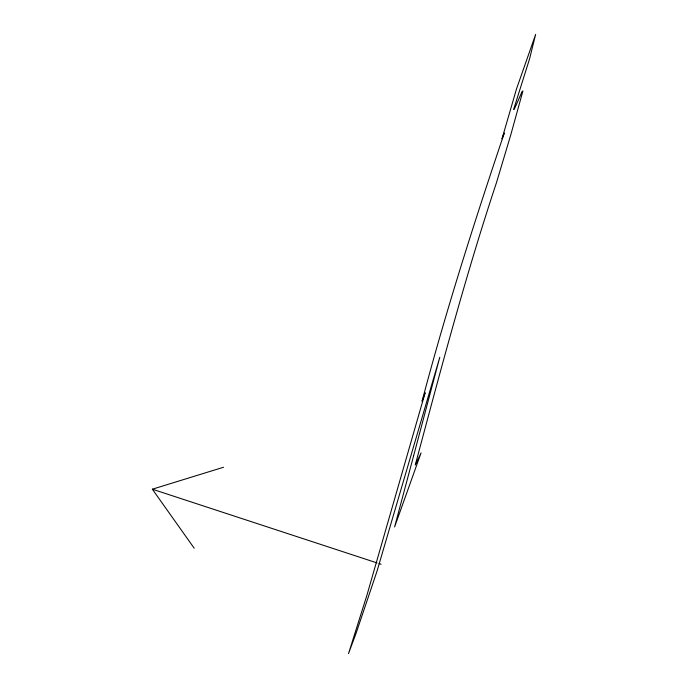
<?xml version="1.0" encoding="UTF-8"?>
<svg xmlns="http://www.w3.org/2000/svg" width="688" height="688" viewBox="0 0 688 688"><rect width="100%" height="100%" fill="white"/><g stroke="black" fill="none" stroke-linecap="round" stroke-linejoin="round"><path stroke-width="1.03" d="M194.197 548.224L152.358 489.202L223.531 467.255M152.358 489.202L376.998 562.896M379.045 563.567L381.083 564.237M413.531 456.118L394.585 526.982L421.065 452.893L415.268 465.019C440.595 370.325 465.587 275.458 496.555 182.406L510.711 135.089L522.897 91.022L522.201 91.323L514.332 109.16L513.635 109.461L529.528 58.987L535.642 34.4L516.499 88.941L502.008 138.821L504.313 133.008C474.453 221.674 445.91 310.813 422.045 401.31L425.141 392.745L366.996 594.991L348.515 653.6L356.1 633.209L377.024 571.143L439.77 357.287L413.531 456.118"/></g></svg>
